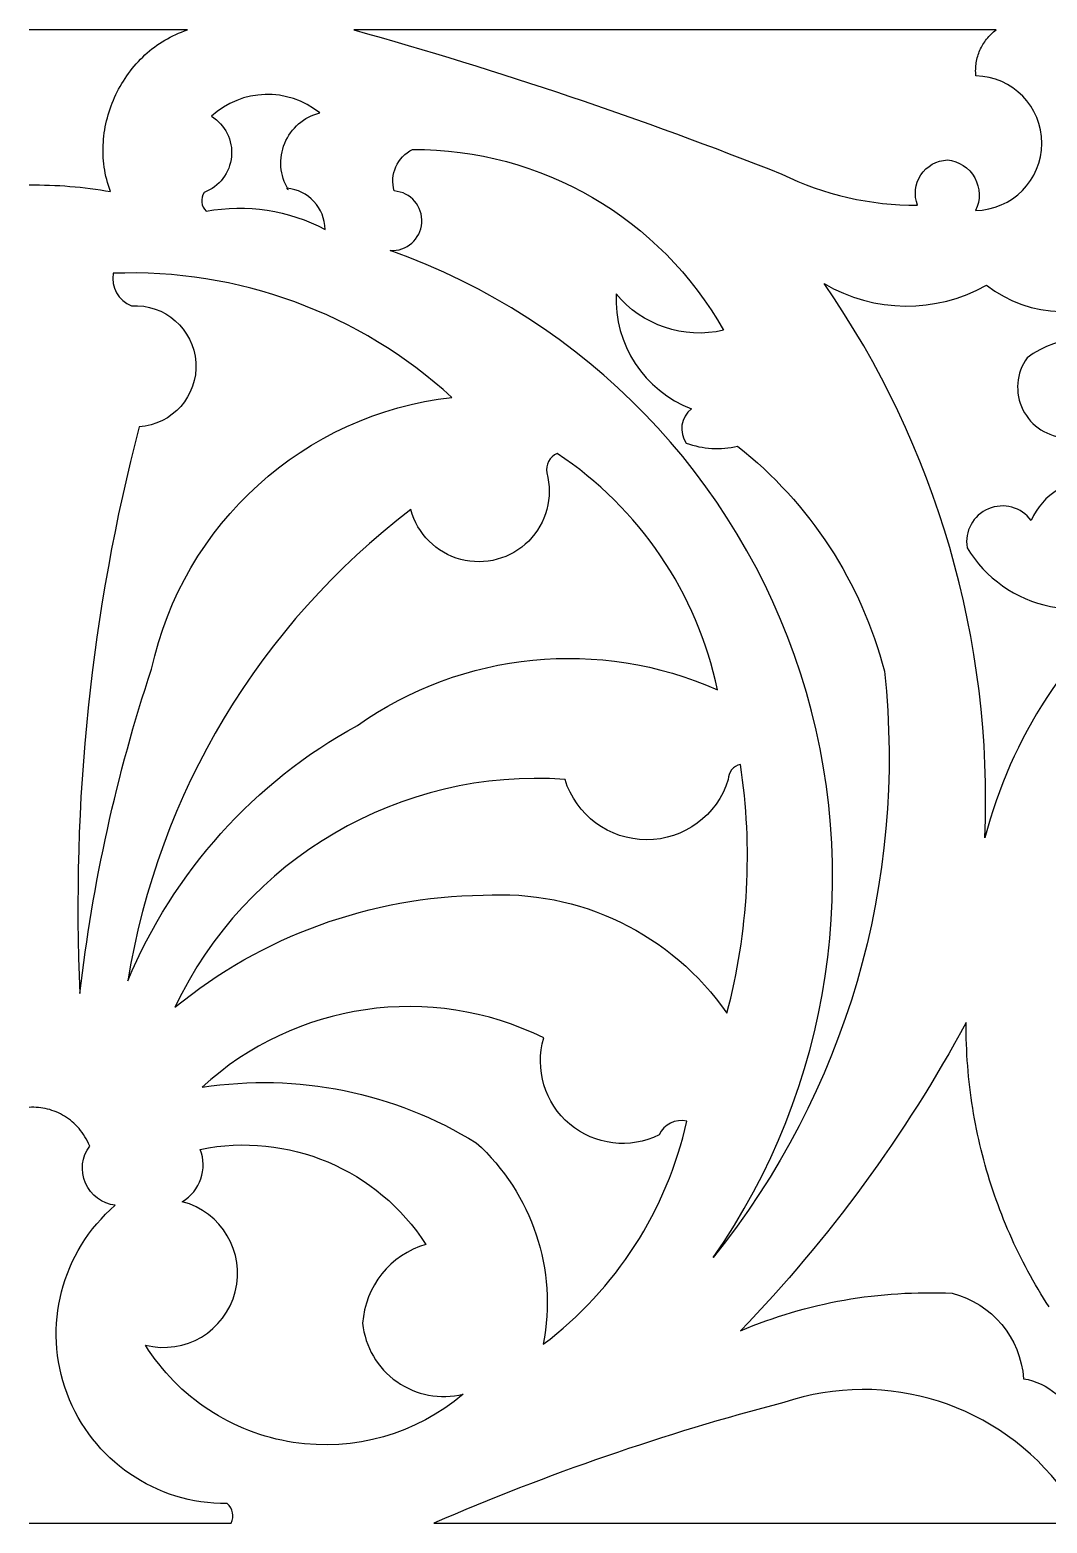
# Model space of a CAD drawing. Extents: x -1135 to 1139, y -1815 to -1379.
# Drawn here: x -567.3 to -270, y -1815 to -1378.9 of the extents above; entities that cross this region are included whole.
import ezdxf

# ---------------------------------------------------------------- set-up
doc = ezdxf.new("R2010")
doc.units = 0
doc.layers.add('LAYER_1', color=18, linetype='CONTINUOUS')

msp = doc.modelspace()

# ---------------------------------------------------------------- linework, layer by layer
at = {"layer": 'LAYER_1'}
msp.add_lwpolyline([(-567.48, -1424.19), (-565.99, -1424.18), (-564.5, -1424.18), (-563.01, -1424.21), (-561.51, -1424.25), (-560.02, -1424.31), (-558.53, -1424.39), (-557.05, -1424.48), (-555.56, -1424.6), (-554.07, -1424.73), (-552.59, -1424.88), (-551.1, -1425.04), (-549.62, -1425.23), (-548.14, -1425.43), (-546.67, -1425.65), (-545.19, -1425.89), (-543.72, -1426.15), (-544.04, -1425.27), (-544.33, -1424.38), (-544.59, -1423.49), (-544.83, -1422.59), (-545.05, -1421.69), (-545.24, -1420.79), (-545.4, -1419.89), (-545.54, -1418.98), (-545.66, -1418.07), (-545.75, -1417.17), (-545.82, -1416.26), (-545.86, -1415.35), (-545.88, -1414.44), (-545.88, -1413.53), (-545.86, -1412.62), (-545.81, -1411.71), (-545.74, -1410.81), (-545.65, -1409.91), (-545.53, -1409.01), (-545.4, -1408.11), (-545.24, -1407.22), (-545.06, -1406.33), (-544.86, -1405.45), (-544.64, -1404.57), (-544.4, -1403.7), (-544.14, -1402.83), (-543.86, -1401.97), (-543.55, -1401.12), (-543.23, -1400.28), (-542.89, -1399.44), (-542.53, -1398.61), (-542.15, -1397.79), (-541.75, -1396.98), (-541.34, -1396.18), (-540.9, -1395.39), (-540.45, -1394.61), (-539.97, -1393.84), (-539.48, -1393.08), (-538.98, -1392.33), (-538.45, -1391.6), (-537.91, -1390.88), (-537.35, -1390.17), (-536.78, -1389.48), (-536.19, -1388.8), (-535.58, -1388.13), (-534.95, -1387.48), (-534.31, -1386.85), (-533.66, -1386.23), (-532.99, -1385.63), (-532.3, -1385.05), (-531.6, -1384.48), (-530.89, -1383.93), (-530.16, -1383.4), (-529.42, -1382.89), (-528.66, -1382.4), (-527.89, -1381.92), (-527.1, -1381.47), (-526.31, -1381.04), (-525.49, -1380.63), (-524.67, -1380.24), (-523.83, -1379.87), (-522.99, -1379.52), (-522.12, -1379.2), (-521.25, -1378.9), (-567.48, -1378.9)], dxfattribs=at)
for points in [[(-290.94, -1431.66, 0.982798), (-290.82, -1392.34), (-290.87, -1391.85), (-290.89, -1391.36), (-290.9, -1390.88), (-290.89, -1390.39), (-290.87, -1389.91), (-290.83, -1389.43), (-290.78, -1388.95), (-290.71, -1388.48), (-290.63, -1388.01), (-290.53, -1387.54), (-290.42, -1387.07), (-290.29, -1386.62), (-290.15, -1386.16), (-289.99, -1385.71), (-289.82, -1385.27), (-289.64, -1384.83), (-289.44, -1384.4), (-289.23, -1383.98), (-289, -1383.56), (-288.76, -1383.15), (-288.51, -1382.74), (-288.25, -1382.35), (-287.97, -1381.96), (-287.68, -1381.58), (-287.38, -1381.21), (-287.06, -1380.85), (-286.73, -1380.5), (-286.39, -1380.16), (-286.04, -1379.83), (-285.68, -1379.5), (-285.3, -1379.19), (-284.92, -1378.9), (-472.57, -1378.9, -0.026463), (-347.53, -1421.05, 0.116339), (-307.87, -1430.1, -0.512813), (-299.17, -1416.9, -0.528279)], [(-491.78, -1425.53, -0.503317), (-482.56, -1403.14, 0.369587), (-514.22, -1404.12, -0.619583), (-516.34, -1426.4, 0.371951), (-515.73, -1431.85, -0.168636), (-481.02, -1437.16, 0.386394), (-492.14, -1425.17), (-492.17, -1425.17), (-492.17, -1425.19), (-492.15, -1425.24), (-492.08, -1425.32), (-491.99, -1425.4), (-491.82, -1425.54), (-491.78, -1425.56), (-491.77, -1425.55)], [(-367.59, -1737.49, 0.49486), (-462.01, -1443.31, 0.998041), (-460.79, -1425.95, -0.365087), (-455.46, -1413.82, -0.272091), (-364.58, -1466.65, -0.283115), (-395.96, -1456, 0.323466), (-373.98, -1489.57, 0.396274), (-375.46, -1499.64, 0.138733), (-360.45, -1500.52, -0.163613), (-317.54, -1566.25, -0.198606)], [(-443.95, -1486.23, 0.196989), (-542.94, -1450, 0.357601), (-537.61, -1459.48, -1), (-535.35, -1494.84, 0.075562), (-552.64, -1660.36, -0.051627), (-531.75, -1565.64, -0.321166)], [(-366.35, -1571.63, 0.196989), (-413.18, -1502.63, 0.357601), (-416.21, -1508.31, -1), (-455.96, -1519.02, 0.192173), (-538.64, -1656.62, -0.170323), (-471.58, -1582.04, -0.263338)], [(-363.6, -1666.12, 0.103571), (-359.65, -1593.45, 0.357601), (-363.2, -1597.89, -0.73756), (-410.9, -1597.83, 0.309256), (-524.9, -1664.39, -0.170323), (-434.86, -1631.67, -0.263338)], [(-417.25, -1762.79, 0.178542), (-375.32, -1697.64, 0.357601), (-383.38, -1701.66, -0.654117), (-417.1, -1673.32, 0.309256), (-516.94, -1687.73, -0.178319), (-436.86, -1703.96, -0.263338)], [(-440.66, -1777.39, -0.457296), (-533.49, -1763.07, 0.9964), (-522.78, -1721.16, 0.368392), (-517.49, -1705.87, -0.309256), (-451.55, -1733.65, 0.313793), (-470.05, -1756.68, 0.454826)]]:
    msp.add_lwpolyline(points, format="xyb", close=True, dxfattribs=at)
for points in [[(-255.15, -1510.47, 0.325002), (-274.65, -1522.19, 0.787549), (-293.4, -1530.14, 0.441587), (-239.94, -1540.85, 0.163396), (-288.2, -1614.89, 0.163343), (-335.17, -1453.01, 0.267941), (-287.7, -1453.42, 0.33837), (-244.4, -1454.16, -0.205636)], [(-243.29, -1473.4, 0.311044), (-275.88, -1474.71, 0.600955), (-264.32, -1498.01, 0.290907)], [(-269.45, -1751.87), (-270.27, -1750.6), (-271.07, -1749.32), (-271.86, -1748.03), (-272.64, -1746.73), (-273.4, -1745.42), (-274.15, -1744.11), (-274.89, -1742.79), (-275.62, -1741.46), (-276.33, -1740.12), (-277.03, -1738.78), (-277.72, -1737.43), (-278.39, -1736.07), (-279.05, -1734.7), (-279.69, -1733.33), (-280.33, -1731.95), (-280.94, -1730.56), (-281.55, -1729.16), (-282.14, -1727.76), (-282.72, -1726.35), (-283.28, -1724.94), (-283.83, -1723.52), (-284.36, -1722.09), (-284.89, -1720.65), (-285.39, -1719.21), (-285.88, -1717.77), (-286.36, -1716.32), (-286.83, -1714.86), (-287.28, -1713.39), (-287.71, -1711.92), (-288.13, -1710.45), (-288.54, -1708.97), (-288.93, -1707.48), (-289.3, -1705.99), (-289.66, -1704.49), (-290.01, -1702.99), (-290.34, -1701.48), (-290.65, -1699.97), (-290.95, -1698.45), (-291.24, -1696.93), (-291.51, -1695.4), (-291.76, -1693.87), (-292, -1692.33), (-292.22, -1690.79), (-292.43, -1689.25), (-292.62, -1687.7), (-292.79, -1686.14), (-292.95, -1684.59), (-293.1, -1683.03), (-293.22, -1681.46), (-293.34, -1679.89), (-293.43, -1678.32), (-293.51, -1676.74), (-293.57, -1675.16), (-293.62, -1673.58), (-293.65, -1671.99), (-293.66, -1670.41), (-293.66, -1668.81, -0.068245), (-359.64, -1758.86, -0.112453), (-297.73, -1747.91, -0.32278), (-276.88, -1772.85, -0.582929), (-265.1, -1805.76, 0.326719), (-346.92, -1779.81), (-350.19, -1780.67), (-353.47, -1781.55), (-356.73, -1782.44), (-359.99, -1783.35), (-363.25, -1784.27), (-366.5, -1785.21), (-369.75, -1786.17), (-372.99, -1787.14), (-376.23, -1788.13), (-379.47, -1789.13), (-382.7, -1790.15), (-385.92, -1791.18), (-389.14, -1792.23), (-392.35, -1793.29), (-395.56, -1794.37), (-398.76, -1795.47), (-401.96, -1796.57), (-405.15, -1797.7), (-408.34, -1798.84), (-411.52, -1799.99), (-414.7, -1801.16), (-417.87, -1802.35), (-421.03, -1803.55), (-424.19, -1804.77), (-427.35, -1806), (-430.49, -1807.24), (-433.64, -1808.51), (-436.77, -1809.78), (-439.9, -1811.07), (-443.03, -1812.38), (-446.15, -1813.7), (-449.26, -1815.04), (-183.75, -1815.05)], [(-567.48, -1815.04), (-508.44, -1815.04, 0.349418), (-509.62, -1809.35, -0.698466), (-542.33, -1722.2, -0.576808), (-549.79, -1704.91), (-550.11, -1704.19), (-550.45, -1703.5), (-550.81, -1702.82), (-551.19, -1702.17), (-551.59, -1701.55), (-552.02, -1700.94), (-552.46, -1700.36), (-552.92, -1699.8), (-553.39, -1699.27), (-553.89, -1698.76), (-554.39, -1698.27), (-554.92, -1697.8), (-555.46, -1697.36), (-556.01, -1696.95), (-556.58, -1696.55), (-557.15, -1696.18), (-557.74, -1695.84), (-558.34, -1695.52), (-558.96, -1695.22), (-559.58, -1694.95), (-560.2, -1694.7), (-560.84, -1694.48), (-561.48, -1694.28), (-562.14, -1694.1), (-562.79, -1693.96), (-563.45, -1693.83), (-564.12, -1693.73), (-564.79, -1693.66), (-565.46, -1693.61), (-566.13, -1693.59), (-566.81, -1693.59), (-567.48, -1693.62)]]:
    msp.add_lwpolyline(points, format="xyb", dxfattribs=at)

doc.saveas('drawing.dxf')
